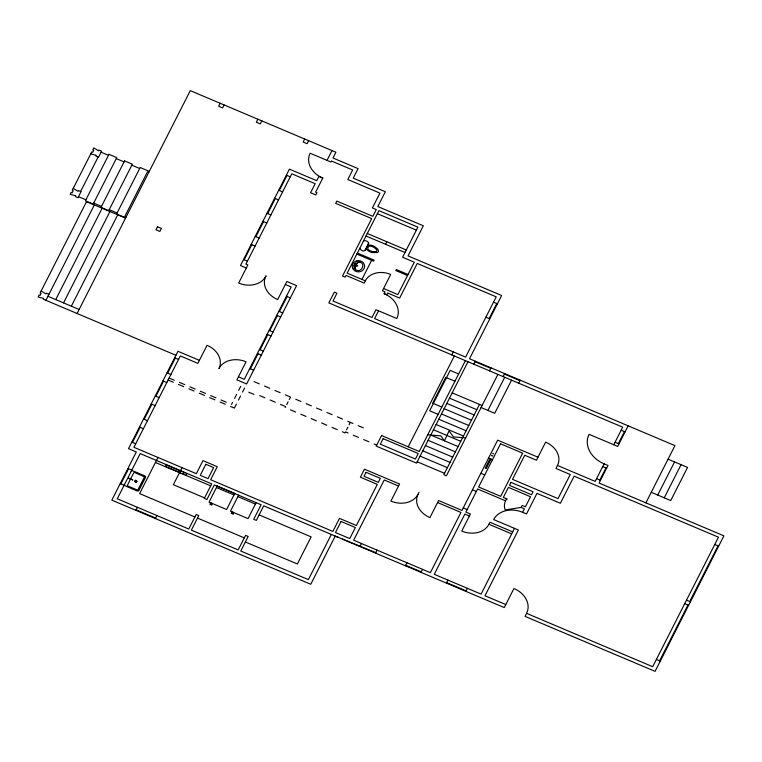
<?xml version="1.0" encoding="UTF-8"?>
<svg xmlns="http://www.w3.org/2000/svg" width="762" height="762" viewBox="0 0 762 762"><rect width="100%" height="100%" fill="white"/><g stroke="black" fill="none" stroke-linecap="round" stroke-linejoin="round"><path stroke-width="1.14" d="M355.111 267.662L353.054 268.3M359.769 248.307C364.474 255.203 367.008 247.402 368.656 243.116C368.437 241.506 364.969 239.963 363.512 240.935M368.684 243.049L364.912 250.488M359.769 261.614L359.626 261.776A3.086 2.429 16.2 0 0 357.902 262.28M135.055 480.898C139.513 484.384 133.074 477.536 136.674 481.584M355.435 270.148L355.454 269.919A3.086 2.429 16.2 0 1 354.778 268.443M355.54 265.595L355.178 266.776A6.591 5.201 16.2 0 0 355.14 268.205A3.962 3.124 16.2 0 0 355.654 269.51A1.619 1.276 16.2 0 0 356.445 270.139L356.978 270.367A2.362 1.867 16.2 0 0 358.283 270.596A4.143 3.267 16.2 0 0 359.874 270.205A5.963 4.705 16.2 0 0 361.178 269.291A8.468 6.687 16.2 0 0 362.75 266.186A5.963 4.705 16.2 0 0 362.674 264.69A4.143 3.267 16.2 0 0 361.979 263.328A2.362 1.867 16.2 0 0 360.94 262.576L360.407 262.347A1.619 1.276 16.2 0 0 359.369 262.204A3.962 3.124 16.2 0 0 357.94 262.69A6.591 5.201 16.2 0 0 356.778 263.633L356.016 264.652M80.629 191.481L98.117 157.039M86.677 201.359L40.138 292.989L41.11 293.399L40.091 295.408L39.119 294.999L38.1 296.999L43.682 298.447L43.301 299.199L175.917 355.292M45.901 300.304L94.336 204.93M55.74 299.59L102.137 208.236M63.541 302.885L109.938 211.531M71.342 306.181L117.739 214.827M77.105 313.496L190.29 90.64L335.909 152.229L332.975 158.001L358.083 168.621L353.244 178.156L385.343 191.738L377.819 206.54L423.329 225.781L408.032 255.899L501.644 295.494L469.525 358.74L674.951 445.627L645.89 502.844M220.199 103.28L218.665 106.299L222.561 107.947L224.095 104.937M257.899 119.234L256.365 122.244L260.271 123.892L261.804 120.882M132.464 442.398L140.113 427.349M144.189 419.31L151.838 404.251M155.915 396.221L163.563 381.162M167.65 373.132L175.298 358.073M120.891 483.851L128.54 468.792M130.331 479.298L127.225 485.746L137.684 490.176L144.561 476.841L134.083 472.297L130.664 478.65M304.705 139.027L303.171 142.037L307.076 143.685L308.61 140.675M244.173 259.766L251.822 244.707M255.899 236.677L263.547 221.618M267.624 213.589L275.272 198.53M279.349 190.5L286.998 175.441M135.541 481.87L136.179 480.612M157.982 457.467L139.627 493.605L194.891 516.979M135.884 510.311L137.417 507.302M383.562 288.541L397.859 294.589L414.299 262.214L402.603 257.261L417.9 227.143L378.895 210.645L347.158 273.139L365.36 280.835L364.207 283.102L346.005 275.396L345.119 277.158L342.519 276.054L371.704 218.589L335.709 203.368L336.852 201.101L372.847 216.332L376.295 209.55L372.389 207.902L379.914 193.1L347.815 179.518L352.654 169.983L331.441 161.011L330.937 162.02L310.134 153.219A22.679 17.897 16.2 0 0 322.783 178.079L315.639 192.138L316.944 192.681L315.792 194.939L310.591 192.748L315.182 183.709L291.779 173.803L245.897 264.157L247.85 264.976L238.668 283.054A21.26 16.783 16.2 0 0 265.814 276.244L266.071 275.739M327.031 160.372L332.013 150.571M155.391 518.56L156.915 515.55M182.042 467.639L173.374 484.699L204.578 497.9M231.524 404.422L232.543 402.412M234.582 398.393L236.62 394.383M238.658 390.363L240.697 386.344M250.393 368.808L258.042 353.749M260.08 349.729L267.729 334.67M269.767 330.66L277.416 315.601M279.454 311.582L287.103 296.523M236.439 404.06L234.401 408.08L230.495 406.422M238.477 400.04L240.516 396.03M242.554 392.011L244.602 388.001M210.655 502.777L209.883 504.282L211.836 505.111L212.093 504.606L210.788 504.053L211.303 503.053M354.092 265.281L354.816 263.852L356.587 265.033L356.225 265.748L354.092 265.281L356.664 265.843L356.959 265.271L354.816 263.852M238.649 495.129L230.486 511.197L248.041 518.617L256.194 502.558M232.096 511.873L231.334 513.378L233.277 514.207L233.534 513.702L232.239 513.15L232.743 512.15M285.188 407.603L285.693 406.603L280.492 404.403M286.712 404.593L288.112 401.831M289.312 399.459L290.541 397.059L285.34 394.859M361.94 279.397L371.627 260.318M385.524 244.25L386.791 241.735M613.791 444.76L622.716 427.187L328.822 302.885L334.356 292.122L336.956 293.218L333.004 301L372.008 317.497L375.961 309.715L396.764 318.516A22.679 17.897 16.2 0 0 384.124 293.656L385.01 291.894L382.41 290.798L390.716 274.453A19.888 15.697 16.2 0 0 365.312 280.826M378.562 310.82L374.609 318.592L465.62 357.092L496.214 296.856L417.233 263.452L399.64 298.085L387.61 292.999L386.725 294.751L384.124 293.656M346.519 429.882L347.92 427.13M349.129 424.758L350.349 422.358M331.327 534.438L308.381 579.615L240.773 551.021L248.174 536.458L245.574 535.362L238.173 549.916L191.367 530.123L198.768 515.569L196.167 514.464L188.766 529.019L117.262 498.777L140.208 453.6L211.712 483.851L204.321 498.405L206.921 499.501L214.312 484.946L261.118 504.739L253.727 519.303L256.327 520.398L263.719 505.844L338.48 537.458M381.676 435.302L376.199 446.094L416.5 463.144L467.992 361.75M451.742 354.873L453.276 351.863M408.203 446.827L454.343 355.978M359.931 546.535L361.464 543.525M465.392 360.655L419.252 451.504L381.552 435.559M489.128 318.592L496.776 303.533M375.533 553.136L377.066 550.126M473.85 364.226L475.374 361.217M265.814 276.244A21.26 16.783 16.2 0 0 277.673 299.552L286.855 281.473L296.599 285.598L246.64 383.981L236.887 379.857L246.059 361.788A21.26 16.783 16.2 0 0 218.913 368.598A21.26 16.783 16.2 0 0 207.054 345.291L197.882 363.36L180.327 355.94L133.931 447.294L196.339 473.688L202.968 460.639L217.275 466.687L210.645 479.736L332.861 531.428L339.49 518.379L356.387 525.523L377.295 484.365L360.388 477.212L364.465 469.182L399.574 484.032L390.906 501.101A21.26 16.783 16.2 0 0 418.052 494.29L419.071 492.281M489.452 370.827L490.976 367.808M479.488 404.422L443.808 474.688L446.408 475.793L497.9 374.399M405.441 565.785L406.965 562.775M503.101 376.599L504.625 373.59M487.899 410.413L504.72 377.285M511.55 380.171L494.728 413.299L481.07 407.527M421.043 572.376L422.567 569.366M518.703 383.2L520.227 380.181M490.166 458.438L485.232 468.144L486.213 468.554L491.138 458.848M491.528 455.752L491.776 455.257M492.709 453.419L493.69 453.828M492.5 456.171L492.757 455.666M446.399 583.101L447.923 580.092M505.778 604.561L484.975 595.76L518.37 530.009L493.671 519.56A22.679 17.897 16.2 0 1 522.627 512.302L524.418 508.787L521.16 507.406L505.216 509.93A17.012 13.421 16.2 0 1 505.558 500.815L477.612 488.985L465.877 512.074L470.43 513.998L461.762 531.066A21.26 16.783 16.2 0 0 488.918 524.256L489.937 522.246L512.693 531.876M505.558 500.815L506.578 498.805M465.896 591.35L467.43 588.34M521.16 507.406L522.18 505.406L525.437 506.778L530.533 496.738L508.425 487.394L503.33 497.424L507.235 499.081M514.474 528.361L481.079 594.112L434.273 574.319L464.858 514.083L469.411 516.007M557.479 465.449L555.946 468.459L570.252 474.516L558.013 498.605L512.512 479.355L524.742 455.266L536.448 460.21L545.621 442.141A21.26 16.783 16.2 0 1 557.479 465.449L595.179 481.403L604.104 463.829A26.937 21.25 16.2 0 1 589.093 434.311L617.696 446.408L628.145 425.825M342.376 539.115L504.253 607.571L513.94 588.502A22.679 17.897 16.2 0 1 526.58 613.362L525.056 616.372L655.072 671.36L723.9 535.838L599.084 483.051L608.009 465.477L604.104 463.829M599.837 480.012L605.952 467.963M618.315 443.617L624.44 431.578M657.739 495.052L674.57 461.924M664.245 497.805L681.066 464.677M659.644 660.797L687.943 605.085M689.724 601.57L718.023 545.849M357.473 263.023L356.683 261.175M355.816 263.576L355.683 262.976M354.435 266.309L354.511 266.09M356.816 265.186L357.626 265.938L356.502 265.805M355.635 263.795L355.082 263.138L355.892 263.366M367.751 244.897L371.427 245.259A10.506 8.287 16.2 0 1 374.999 246.764L377.676 249.098A4.972 3.924 16.2 0 1 378.104 249.755L378.304 250.212A3.762 2.972 16.2 0 1 378.419 251.717A3.696 2.915 16.2 0 1 377.314 252.527L372.066 252.536A10.506 8.287 16.2 0 1 368.503 251.031L365.817 248.698M375.133 251.765L372.17 251.479A8.401 6.629 16.2 0 1 369.322 250.269C365.96 249.479 368.665 244.478 371.323 246.317A8.401 6.629 16.2 0 1 374.18 247.526L376.333 249.403A2.915 2.305 16.2 0 1 376.885 251.069A2.915 2.305 16.2 0 1 375.133 251.746M354.225 265.824L353.644 266.052L354.216 266.529M427.739 434.788L440.865 435.883L444.437 440.817L449.047 430.911L453.542 436.931L465.63 437.931M322.783 178.079L318.878 176.432L316.716 180.689L289.408 169.145L240.468 265.519L246.317 267.995M286.35 175.165L290.255 176.822M377.361 213.665L416.366 230.162M278.702 190.224L282.607 191.872M367.294 233.486L406.298 249.984M366.017 236.001L405.022 252.498M274.625 198.253L278.521 199.911M493.519 302.162L497.424 303.809M266.976 213.312L270.881 214.97M357.349 253.06L374.094 260.147L373.58 261.147L356.845 254.07M408.061 274.51L396.354 269.558L395.849 270.567L407.546 275.511M149.295 171.364L140.189 167.507L116.576 213.998L125.682 217.856M101.079 152.19L108.48 155.315M116.281 158.62L124.073 161.915M131.816 165.192L139.675 168.516M148.78 172.364L147.485 171.812L124.892 216.303L126.187 216.846M262.9 221.342L266.795 222.999M485.87 317.211L489.776 318.868M90.735 153.914L96.317 155.362L95.936 156.115L98.536 157.21L101.594 151.19L98.993 150.085L98.612 150.838L93.793 147.885L92.774 149.895L93.745 150.305L92.726 152.314L91.754 151.905L72.219 190.367L73.19 190.776L72.171 192.786L71.199 192.367L70.18 194.377L75.762 195.824L75.381 196.577L77.981 197.682L81.039 191.653L78.438 190.557L78.057 191.31L73.238 188.357M255.251 236.401L259.147 238.058M251.174 244.44L255.07 246.088M243.526 259.49L247.421 261.147M475.117 361.712L490.718 368.313M504.377 374.085L519.979 380.686M78.486 196.672L85.887 199.806M93.688 203.102L101.479 206.397M109.223 209.674L117.081 212.998M285.321 284.493L291.17 286.96L244.269 379.324L238.411 376.847M86.535 201.635L125.54 218.132M621.182 430.197L625.088 431.854M286.455 296.247L290.36 297.904M668.064 459.172L687.572 467.42L670.741 500.548L651.243 492.3M458.638 373.952L450.19 370.38L429.663 410.785L438.121 414.357M615.067 442.246L618.963 443.894M454.943 381.229L445.76 377.342L432.635 403.193L441.817 407.079M278.806 311.306L282.712 312.953M276.768 315.325L280.673 316.973M452.19 392.868L482.089 405.517M449.513 398.145L476.812 409.689M602.704 466.592L606.6 468.239M446.837 403.412L474.135 414.957M269.119 330.384L273.025 332.032M444.16 408.68L471.459 420.233M267.081 334.394L270.986 336.052M596.589 478.641L600.485 480.289M441.484 413.957L468.782 425.501M537.972 457.2L497.672 440.16L461.982 510.426L438.579 500.529L429.911 517.598A21.26 16.783 16.2 0 1 418.052 494.29M438.807 419.224L466.106 430.768M259.432 349.453L263.338 351.101M436.131 424.491L463.429 436.045M714.775 544.478L718.671 546.125M257.394 353.473L261.299 355.121M433.454 429.768L460.753 441.312M488.49 458.229L492.395 459.877M430.778 435.035L458.076 446.58M428.101 440.303L455.4 451.856M249.745 368.532L253.651 370.18M425.425 445.579L452.723 457.124M480.841 473.288L484.746 474.936M422.748 450.847L450.047 462.391M41.158 290.979L45.977 293.932L46.358 293.18L48.959 294.275M254.137 381.667L259.337 383.867M264.538 386.067L269.738 388.268M274.939 390.458L280.14 392.659M295.742 399.259L300.942 401.46M306.143 403.66L311.344 405.86M316.544 408.061L321.745 410.261M326.946 412.461L332.146 414.661M337.347 416.862L342.548 419.062M347.748 421.262L352.949 423.453M358.15 425.653L363.35 427.853M47.939 296.285L79.143 309.486M199.406 360.35L177.956 351.272L128.502 448.656L136.303 451.952L111.833 500.139L310.753 584.273L335.232 536.086L375.79 552.631M420.072 456.114L447.37 467.668M174.641 357.797L178.546 359.454M417.195 461.772L444.503 473.316M259.69 395.602L264.89 397.802M270.091 400.002L275.292 402.203M348.101 432.997L345.5 431.892L344.995 432.902L342.395 431.797M353.301 435.197L358.502 437.398M363.703 439.588L368.903 441.789M374.104 443.989L376.704 445.094M248.774 392.201L253.975 394.402M290.389 409.804L295.589 412.004M300.79 414.204L305.991 416.404M311.191 418.605L316.392 420.805M321.593 422.996L326.793 425.196M331.994 427.396L337.195 429.597M472.43 489.852L476.336 491.5M522.627 512.302L526.532 513.95L536.981 493.366L560.384 503.263L574.148 476.164L718.471 537.2L652.701 666.702L526.58 613.362M166.992 372.856L170.898 374.513M169.116 378.019L174.317 380.219M179.518 382.419L184.718 384.62M189.919 386.82L195.12 389.02M200.32 391.22L205.521 393.421M210.722 395.621L215.922 397.821M221.123 400.021L226.324 402.222M168.088 380.028L173.288 382.229M178.489 384.429L183.69 386.629M188.89 388.83L194.091 391.03M199.292 393.23L204.492 395.43M209.693 397.631L214.894 399.831M220.094 402.031L225.295 404.222M686.476 600.199L690.382 601.847M162.916 380.895L166.821 382.543M463.258 507.921L467.154 509.568M684.695 603.704L688.591 605.361M398.555 486.042L384.248 479.993L353.663 540.22L430.368 572.672L460.962 512.435L437.559 502.539M488.918 524.256L511.664 533.886M155.267 395.945L159.172 397.602M151.19 403.984L155.096 405.632M143.542 419.043L147.447 420.691M139.465 427.072L143.361 428.72M656.396 659.425L660.302 661.073M131.816 442.131L135.722 443.779M405.689 565.28L421.3 571.881M446.646 582.606L466.154 590.855M180.384 470.897L166.211 464.906L165.449 466.411L179.613 472.402M180.823 471.087L181.394 471.326M182.842 471.945L183.328 472.145M183.804 472.345L184.28 472.554M184.68 472.716L185.195 472.935M186.576 473.516L187.014 473.707L185.814 475.021M216.437 487.547L233.991 494.967M237.877 496.633L255.432 504.063M180.061 472.592L180.623 472.831M182.08 473.45L182.566 473.65M183.042 473.859L183.518 474.059M183.918 474.221L184.423 474.44M155.438 462.486L210.693 485.851M259.128 514.874L311.134 536.877L297.37 563.975L245.364 541.982M127.892 468.516L131.788 470.164M120.244 483.575L124.139 485.223M197.491 518.074L244.297 537.867M136.141 509.807L155.638 518.055M124.587 484.394A1.419 1.114 16.2 0 0 125.378 485.956L137.074 490.899A1.419 1.114 16.2 0 0 138.884 490.452L145.513 477.393A1.419 1.114 16.2 0 0 144.723 475.84L133.026 470.897A1.419 1.114 16.2 0 0 131.216 471.345M128.711 478.212L132.779 479.936L128.711 478.212M108.985 154.315L85.373 200.806L93.174 204.102L116.786 157.61L108.985 154.315M124.587 160.915L100.975 207.407L108.718 210.674L132.331 164.192L124.587 160.915M157.486 226.762L155.953 229.772L159.858 231.419L161.382 228.41L157.486 226.762M205.845 464.296L200.244 475.336L208.045 478.631L213.646 467.592L205.845 464.296M217.199 486.042L209.045 502.101L226.6 509.521L234.753 493.462L217.199 486.042M341.071 521.484L335.461 532.524L349.758 538.572L355.368 527.533L341.071 521.484M366.046 472.297L364.007 476.307L378.314 482.356L380.352 478.346L366.046 472.297M383.134 438.664L380.324 444.179L415.433 459.029L418.233 453.514L383.134 438.664M500.548 443.817L478.631 486.985L500.729 496.329L522.656 453.161L500.548 443.817M510.978 482.375L509.454 485.384L531.552 494.728L533.086 491.719L510.978 482.375M135.045 481.689A1.067 0.838 16.2 0 0 136.836 481.651A1.067 0.838 16.2 0 0 135.703 480.384A1.067 0.838 16.2 0 0 135.045 481.689M352.654 268.167A6.258 4.934 16.2 0 0 353.949 270.072A5.182 4.096 16.2 0 0 358.121 271.834A6.258 4.934 16.2 0 0 360.55 271.51A7.22 5.696 16.2 0 0 362.569 270.396A8.439 6.658 16.2 0 0 364.579 266.433A7.22 5.696 16.2 0 0 364.198 264.319A6.258 4.934 16.2 0 0 362.912 262.414A5.182 4.096 16.2 0 0 358.731 260.652A6.258 4.934 16.2 0 0 356.311 260.985A7.22 5.696 16.2 0 0 354.292 262.09A8.439 6.658 16.2 0 0 352.282 266.052A7.22 5.696 16.2 0 0 352.654 268.167"/></g></svg>
